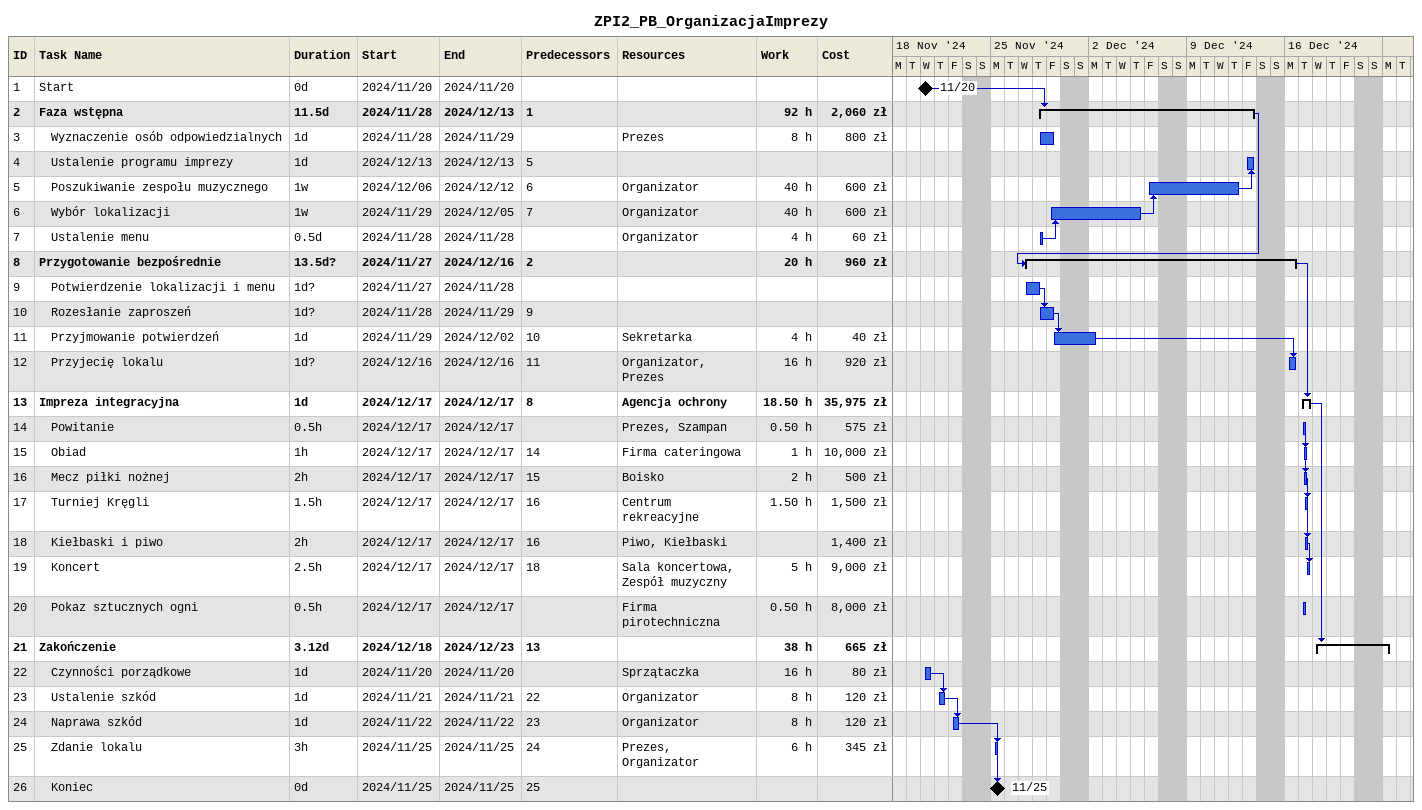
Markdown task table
ZPI2_PB_OrganizacjaImprezy

| ID | Level | Task | Duration | Start | Finish | Predecessors | Resources | Work (h) | Cost (zł) |
|---|---|---|---|---|---|---|---|---|---|
| 1 | 1 | Start | 0d | 2024-11-20 | 2024-11-20 |  |  |  |  |
| 2 | 1 | **Faza wstępna** | 11.5d | 2024-11-28 | 2024-12-13 | 1 |  | 92 | 2060 |
| 3 | 2 | Wyznaczenie osób odpowiedzialnych | 1d | 2024-11-28 | 2024-11-29 |  | Prezes | 8 | 800 |
| 4 | 2 | Ustalenie programu imprezy | 1d | 2024-12-13 | 2024-12-13 | 5 |  |  |  |
| 5 | 2 | Poszukiwanie zespołu muzycznego | 1w | 2024-12-06 | 2024-12-12 | 6 | Organizator | 40 | 600 |
| 6 | 2 | Wybór lokalizacji | 1w | 2024-11-29 | 2024-12-05 | 7 | Organizator | 40 | 600 |
| 7 | 2 | Ustalenie menu | 0.5d | 2024-11-28 | 2024-11-28 |  | Organizator | 4 | 60 |
| 8 | 1 | **Przygotowanie bezpośrednie** | 13.5d? | 2024-11-27 | 2024-12-16 | 2 |  | 20 | 960 |
| 9 | 2 | Potwierdzenie lokalizacji i menu | 1d? | 2024-11-27 | 2024-11-28 |  |  |  |  |
| 10 | 2 | Rozesłanie zaproszeń | 1d? | 2024-11-28 | 2024-11-29 | 9 |  |  |  |
| 11 | 2 | Przyjmowanie potwierdzeń | 1d | 2024-11-29 | 2024-12-02 | 10 | Sekretarka | 4 | 40 |
| 12 | 2 | Przyjecię lokalu | 1d? | 2024-12-16 | 2024-12-16 | 11 | Organizator, Prezes | 16 | 920 |
| 13 | 1 | **Impreza integracyjna** | 1d | 2024-12-17 | 2024-12-17 | 8 | Agencja ochrony | 18.50 | 35975 |
| 14 | 2 | Powitanie | 0.5h | 2024-12-17 | 2024-12-17 |  | Prezes, Szampan | 0.50 | 575 |
| 15 | 2 | Obiad | 1h | 2024-12-17 | 2024-12-17 | 14 | Firma cateringowa | 1 | 10000 |
| 16 | 2 | Mecz piłki nożnej | 2h | 2024-12-17 | 2024-12-17 | 15 | Boisko | 2 | 500 |
| 17 | 2 | Turniej Kręgli | 1.5h | 2024-12-17 | 2024-12-17 | 16 | Centrum rekreacyjne | 1.50 | 1500 |
| 18 | 2 | Kiełbaski i piwo | 2h | 2024-12-17 | 2024-12-17 | 16 | Piwo, Kiełbaski |  | 1400 |
| 19 | 2 | Koncert | 2.5h | 2024-12-17 | 2024-12-17 | 18 | Sala koncertowa, Zespół muzyczny | 5 | 9000 |
| 20 | 2 | Pokaz sztucznych ogni | 0.5h | 2024-12-17 | 2024-12-17 |  | Firma pirotechniczna | 0.50 | 8000 |
| 21 | 1 | **Zakończenie** | 3.12d | 2024-12-18 | 2024-12-23 | 13 |  | 38 | 665 |
| 22 | 2 | Czynności porządkowe | 1d | 2024-11-20 | 2024-11-20 |  | Sprzątaczka | 16 | 80 |
| 23 | 2 | Ustalenie szkód | 1d | 2024-11-21 | 2024-11-21 | 22 | Organizator | 8 | 120 |
| 24 | 2 | Naprawa szkód | 1d | 2024-11-22 | 2024-11-22 | 23 | Organizator | 8 | 120 |
| 25 | 2 | Zdanie lokalu | 3h | 2024-11-25 | 2024-11-25 | 24 | Prezes, Organizator | 6 | 345 |
| 26 | 2 | Koniec | 0d | 2024-11-25 | 2024-11-25 | 25 |  |  |  |
